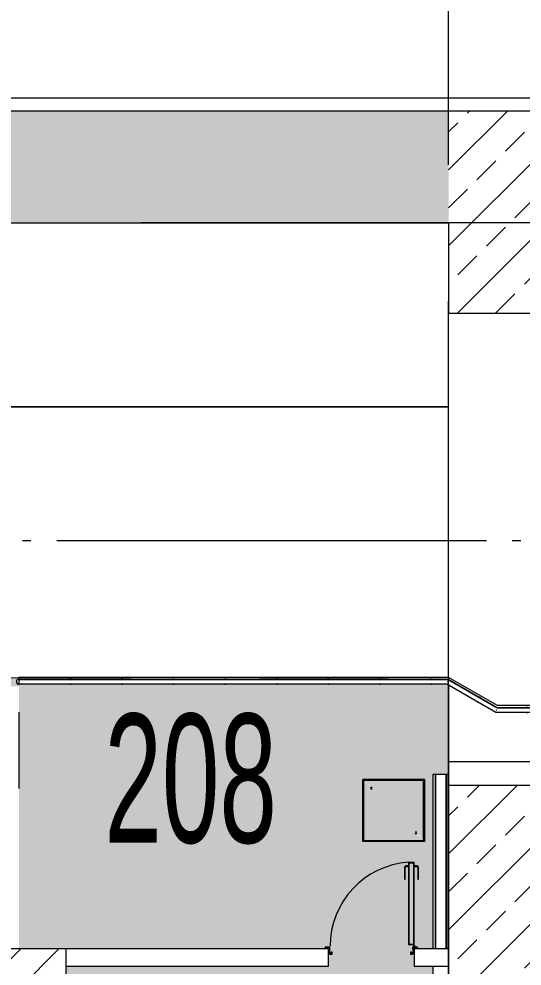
# Model space of a CAD drawing. Header units: metres. Extents: x -201 to 705, y -63 to 42.
# Drawn here: x 0.2 to 6.05, y -4.95 to 6.07 of the extents above; entities that cross this region are included whole.
import ezdxf

# ---------------------------------------------------------------- set-up
doc = ezdxf.new("R2010")
doc.units = ezdxf.units.M
for name, pattern in [('Dash', [3, 1.5, -1.5]), ('Grid Line', [11.1125, 6.35, -1.5875, 1.5875, -1.5875]), ('HAT AKSI', [5.6, 5, -0.3, 0, -0.3])]:
    doc.linetypes.add(name, pattern=pattern)
for name, color, linetype, lineweight in [('A-----NPP', 7, 'Continuous', 9), ('A-DETLGEM', 7, 'Continuous', 9), ('A_AREA', 7, 'Continuous', 9), ('A_DOOR', 7, 'Continuous', 9), ('A_GRID', 7, 'Continuous', 9), ('A_HANDRAIL', 7, 'Continuous', 9), ('A_HATCH', 7, 'Continuous', 9), ('A_RC', 7, 'Continuous', 9), ('A_TEXT_40', 7, 'Continuous', 9), ('A_WALL', 7, 'Continuous', 9), ('G-PLANOTM', 7, 'Continuous', 9)]:
    doc.layers.add(name, color=color, linetype=linetype, lineweight=lineweight)
doc.styles.add('Arial Narrow_2', font='ARIALN.TTF', dxfattribs={"width": 0.7, "height": 1.5})
pattern_1 = [(45, (0, 0), (-0.442274, 0.442274), []), (45, (0.4423, 0), (-0.442274, 0.442274), [0.31274, -0.15637])]

# ---------------------------------------------------------------- blocks, each defined once
blk = doc.blocks.new('B1010_10_KOLON_DİKDÖRTGEN KESİT - 90x150mm-V95-_1_13_4_13_ PERON KATI _FFL__ANAHTAR PLAN')
at = {"layer": 'A_RC', "true_color": 0x787878}
h = blk.add_hatch(dxfattribs=at)
h.set_pattern_fill('FP_8', color=8, style=0, pattern_type=2)
h.set_pattern_definition([(225, (0, -5.2), (0.442274, -0.442274), []), (225, (-0.4423, -5.2), (0.442274, -0.442274), [0.31274, -0.15637])])
h.paths.add_polyline_path([(-0.537, 0.45), (-0.75, 0.45), (-0.75, -0.45), (0.75, -0.45), (0.747, 0.45), (-0.482, 0.45)])
at = {"layer": 'A_RC', "lineweight": 18}
for p, q in [((0.75, 0.45), (-0.75, 0.45)), ((-0.75, 0.45), (-0.75, -0.45)), ((0.75, -0.45), (0.75, 0.45)), ((-0.75, -0.45), (0.75, -0.45))]:
    blk.add_line(p, q, dxfattribs=at)
blk = doc.blocks.new('DOLGU BETON - DOLGU BETON-4155418-_1_13_4_13_ PERON KATI _FFL__ANAHTAR PLAN')
at = {"layer": 'A-----NPP'}
blk.add_line((5.2, 1.559), (-5.1, 1.559), dxfattribs=at)
blk = doc.blocks.new('IC-TKN-M7-S22-000-10-A1-32-K-T-6C-200_rvt-1-_1_13_4_13_ PERON KATI _FFL__ANAHTAR PLAN')
at = {"layer": 'A_HATCH', "true_color": 0x787878}
h = blk.add_hatch(dxfattribs=at)
h.set_pattern_fill('FP_3', color=8, style=0, pattern_type=2)
h.set_pattern_definition(pattern_1)
h.paths.add_polyline_path([(3.664, 3.7), (5.2, 3.7), (5.2, 5), (-55.75, 5), (-55.75, 3.7), (0.482, 3.7)])
h = blk.add_hatch(dxfattribs=at)
h.set_pattern_fill('FP_3', color=8, style=0, pattern_type=2)
h.set_pattern_definition(pattern_1)
h.paths.add_polyline_path([(5.2, -22), (6.5, -22), (6.5, -19.648), (5.2, -19.648), (5.2, -21.774)])
h.paths.add_polyline_path([(6.5, -14.152), (6.5, -2.848), (5.2, -2.848), (5.2, -14.152), (5.255, -14.152)])
h.paths.add_polyline_path([(6.5, 2.648), (6.5, 5), (5.2, 5), (5.2, 2.648), (5.255, 2.648)])
at = {"layer": 'A-----NPP'}
for p, q in [((6.65, 5.15), (-55.669, 5.15)), ((-5.1, 1.559), (5.2, 1.559))]:
    blk.add_line(p, q, dxfattribs=at)
at = {"layer": 'A_WALL', "lineweight": 18}
for p, q in [((5.2, 5), (-55.75, 5)), ((6.5, 5), (5.2, 5)), ((-55.75, 3.7), (5.2, 3.7)), ((5.2, 3.7), (5.2, 2.648)), ((5.2, 2.648), (6.5, 2.648)), ((5.2, -2.848), (5.2, -14.152)), ((6.5, -2.848), (5.2, -2.848))]:
    blk.add_line(p, q, dxfattribs=at)
at = {"layer": 'A_WALL'}
blk.add_line((5.2, -1.591), (5.2, 2.648), dxfattribs=at)
at = {"layer": 'A_RC', "lineweight": 9}
blk.add_blockref('DOLGU BETON - DOLGU BETON-4155418-_1_13_4_13_ PERON KATI _FFL__ANAHTAR PLAN', (0, 0), dxfattribs=at)
at = {"layer": 'A_RC', "lineweight": 9, "rotation": 180}
blk.add_blockref('B1010_10_KOLON_DİKDÖRTGEN KESİT - 90x150mm-V95-_1_13_4_13_ PERON KATI _FFL__ANAHTAR PLAN', (0, -5.2), dxfattribs=at)
blk = doc.blocks.new('C1030_70_YK1 100x220cm - YK1 100x220cm-V8-_1_13_4_13_ PERON KATI _FFL__ANAHTAR PLAN')
at = {"layer": 'A-DETLGEM'}
for p, q in [((0.499, 1.107), (0.434, 1.107)), ((0.434, 1.107), (0.434, 0.621)), ((0.438, 1.103), (0.495, 1.103)), ((0.438, 1.103), (0.438, 0.153)), ((0.495, 0.153), (0.495, 1.103)), ((0.499, 0.139), (0.499, 1.107)), ((0.385, 1.048), (0.385, 0.913)), ((0.395, 0.913), (0.395, 1.048)), ((0.435, 1.068), (0.405, 1.068)), ((0.405, 1.058), (0.435, 1.058)), ((0.53, 1.068), (0.5, 1.068)), ((0.5, 1.058), (0.53, 1.058)), ((0.54, 1.048), (0.54, 0.913)), ((0.55, 0.913), (0.55, 1.048)), ((0.434, 0.621), (0.434, 0.149)), ((0.434, 0.149), (0.491, 0.149)), ((0.438, 0.153), (0.495, 0.153)), ((0.491, 0.149), (0.491, 0.139)), ((0.491, 0.139), (0.499, 0.139))]:
    blk.add_line(p, q, dxfattribs=at)
for radius in [0.008, 0.006]:
    blk.add_circle((0.5, 0.13), radius, dxfattribs=at)
for centre, radius, start, end in [((0.405, 1.048), 0.02, 90, 180), ((0.405, 1.048), 0.01, 90, 180), ((0.53, 1.048), 0.02, 360, 90), ((0.53, 1.048), 0.01, 0, 90), ((0.39, 0.913), 0.005, 180, 360), ((0.545, 0.913), 0.005, 180, 0)]:
    blk.add_arc(centre, radius, start, end, dxfattribs=at)
at = {"layer": 'A_DOOR'}
for p, q in [((-0.483, 0.118), (-0.538, 0.118)), ((-0.538, 0.118), (-0.538, 0.1)), ((-0.536, 0.1), (-0.536, 0.116)), ((-0.536, 0.116), (-0.485, 0.116)), ((-0.485, 0.116), (-0.485, 0.095)), ((-0.483, 0.094), (-0.483, 0.118)), ((0.538, 0.118), (0.483, 0.118)), ((0.483, 0.118), (0.483, 0.094)), ((0.485, 0.095), (0.485, 0.116)), ((0.485, 0.116), (0.536, 0.116)), ((0.536, 0.116), (0.536, 0.1)), ((0.538, 0.1), (0.538, 0.118)), ((-0.485, 0.095), (-0.487, 0.093)), ((-0.487, 0.093), (-0.487, 0.062)), ((-0.487, 0.062), (-0.485, 0.06)), ((-0.485, 0.092), (-0.483, 0.094)), ((-0.485, 0.063), (-0.485, 0.092)), ((-0.483, 0.061), (-0.485, 0.063)), ((-0.485, 0.06), (-0.485, 0.049)), ((-0.485, 0.049), (-0.465, 0.049)), ((-0.483, 0.045), (-0.485, 0.045)), ((-0.485, 0.045), (-0.485, 0.037)), ((-0.485, 0.037), (-0.457, 0.037)), ((-0.483, 0.051), (-0.483, 0.061)), ((-0.467, 0.051), (-0.483, 0.051)), ((-0.483, 0.039), (-0.483, 0.045)), ((-0.459, 0.039), (-0.483, 0.039)), ((-0.457, 0.061), (-0.467, 0.061)), ((-0.467, 0.061), (-0.467, 0.051)), ((-0.465, 0.049), (-0.465, 0.059)), ((-0.465, 0.059), (-0.459, 0.059)), ((-0.459, 0.059), (-0.459, 0.039)), ((-0.457, 0.037), (-0.457, 0.061)), ((0.467, 0.061), (0.457, 0.061)), ((0.457, 0.061), (0.457, 0.037)), ((0.457, 0.037), (0.485, 0.037)), ((0.459, 0.039), (0.459, 0.059)), ((0.459, 0.059), (0.465, 0.059)), ((0.483, 0.039), (0.459, 0.039)), ((0.465, 0.059), (0.465, 0.049)), ((0.465, 0.049), (0.485, 0.049)), ((0.467, 0.051), (0.467, 0.061)), ((0.483, 0.051), (0.467, 0.051)), ((0.483, 0.094), (0.485, 0.092)), ((0.485, 0.063), (0.483, 0.061)), ((0.483, 0.061), (0.483, 0.051)), ((0.485, 0.045), (0.483, 0.045)), ((0.483, 0.045), (0.483, 0.039)), ((0.487, 0.093), (0.485, 0.095)), ((0.485, 0.092), (0.485, 0.063)), ((0.485, 0.06), (0.487, 0.062)), ((0.485, 0.049), (0.485, 0.06)), ((0.485, 0.037), (0.485, 0.045)), ((0.487, 0.062), (0.487, 0.093))]:
    blk.add_line(p, q, dxfattribs=at)
blk.add_arc((0.5, 0.13), 0.98, 94.0266, 180, dxfattribs=at)
blk = doc.blocks.new('Railing - 50 x 12mm-3770012-_1_13_4_13_ PERON KATI _FFL__ANAHTAR PLAN')
at = {"layer": 'A_HANDRAIL'}
for start, end in [(360, 180), (15, 180), (180, 210), (180, 210), (330, 360), (330, 360)]:
    blk.add_arc((0, 0), 0.03, start, end, dxfattribs=at)
blk = doc.blocks.new('Railing - 50 x 12mm-V72-_1_13_4_13_ PERON KATI _FFL__ANAHTAR PLAN')
at = {"layer": 'A_HANDRAIL'}
for start, end in [(150, 180), (150, 180), (180, 360), (180, 210), (360, 30), (15, 30), (225, 285), (300, 360)]:
    blk.add_arc((0, 0), 0.03, start, end, dxfattribs=at)
blk = doc.blocks.new('Railing - 50 x 12mm-V73-_1_13_4_13_ PERON KATI _FFL__ANAHTAR PLAN')
at = {"layer": 'A_HANDRAIL'}
for start, end in [(150, 180), (150, 180), (180, 210), (180, 210), (360, 30), (15, 30), (330, 360), (330, 360)]:
    blk.add_arc((0, 0), 0.03, start, end, dxfattribs=at)
blk = doc.blocks.new('Railing - 50 x 12mm-V74-_1_13_4_13_ PERON KATI _FFL__ANAHTAR PLAN')
at = {"layer": 'A_HANDRAIL'}
for start, end in [(150, 180), (165, 180), (180, 210), (180, 210), (360, 30), (15, 30), (330, 360), (330, 360)]:
    blk.add_arc((0, 0), 0.03, start, end, dxfattribs=at)
blk = doc.blocks.new('Railing - Railing-3770067-_1_13_4_13_ PERON KATI _FFL__ANAHTAR PLAN')
for name, p, rotation in [('Railing - 50 x 12mm-3770012-_1_13_4_13_ PERON KATI _FFL__ANAHTAR PLAN', (0.2, -1.64), 90.00000000000146), ('Railing - 50 x 12mm-V73-_1_13_4_13_ PERON KATI _FFL__ANAHTAR PLAN', (0.8, -1.64), 90.00000000000146), ('Railing - 50 x 12mm-V73-_1_13_4_13_ PERON KATI _FFL__ANAHTAR PLAN', (1.4, -1.64), 90.00000000000146), ('Railing - 50 x 12mm-V73-_1_13_4_13_ PERON KATI _FFL__ANAHTAR PLAN', (2, -1.64), 90.00000000000146), ('Railing - 50 x 12mm-V73-_1_13_4_13_ PERON KATI _FFL__ANAHTAR PLAN', (2.6, -1.64), 90.00000000000146), ('Railing - 50 x 12mm-V73-_1_13_4_13_ PERON KATI _FFL__ANAHTAR PLAN', (3.2, -1.64), 90.00000000000146), ('Railing - 50 x 12mm-V73-_1_13_4_13_ PERON KATI _FFL__ANAHTAR PLAN', (3.8, -1.64), 90.00000000000146), ('Railing - 50 x 12mm-V73-_1_13_4_13_ PERON KATI _FFL__ANAHTAR PLAN', (4.4, -1.64), 90.00000000000146), ('Railing - 50 x 12mm-V73-_1_13_4_13_ PERON KATI _FFL__ANAHTAR PLAN', (5, -1.64), 90.00000000000146), ('Railing - 50 x 12mm-V74-_1_13_4_13_ PERON KATI _FFL__ANAHTAR PLAN', (5.545, -1.847), 59.9827909370289), ('Railing - 50 x 12mm-V73-_1_13_4_13_ PERON KATI _FFL__ANAHTAR PLAN', (6.112, -1.969), 89.9999999999998), ('Railing - 50 x 12mm-V72-_1_13_4_13_ PERON KATI _FFL__ANAHTAR PLAN', (6.5, -1.969), 89.9999999999998)]:
    blk.add_blockref(name, p, dxfattribs=dict(rotation=rotation))
blk = doc.blocks.new('Top Rail Type - Top Rail_Internal_-3770071-_1_13_4_13_ PERON KATI _FFL__ANAHTAR PLAN')
at = {"layer": 'A_HANDRAIL'}
for p, q in [((5.194, -1.615), (0.2, -1.615)), ((0.2, -1.64), (0.2, -1.646)), ((5.763, -1.944), (5.194, -1.615)), ((0.2, -1.665), (5.18, -1.665)), ((5.18, -1.665), (5.749, -1.994)), ((6.5, -1.944), (5.763, -1.944)), ((6.5, -1.975), (6.5, -1.969)), ((5.749, -1.994), (6.5, -1.994))]:
    blk.add_line(p, q, dxfattribs=at)
for points in [[(5.187, -1.64), (5.186, -1.642), (5.186, -1.644), (5.185, -1.646)], [(5.754, -1.975), (5.755, -1.973), (5.756, -1.971), (5.756, -1.969)]]:
    blk.add_open_spline(points, degree=3, dxfattribs=at)
blk = doc.blocks.new('Top Rail Type - Top Rail_Internal_-V75-_1_13_4_13_ PERON KATI _FFL__ANAHTAR PLAN')
at = {"layer": 'A_HANDRAIL'}
for p, q in [((0.2, -1.615), (0.2, -1.665)), ((0.2, -1.615), (5.194, -1.615)), ((5.194, -1.615), (5.763, -1.944)), ((0.2, -1.665), (5.18, -1.665)), ((5.18, -1.665), (5.749, -1.994)), ((5.763, -1.944), (6.5, -1.944)), ((6.5, -1.944), (6.5, -1.994)), ((5.749, -1.994), (6.5, -1.994))]:
    blk.add_line(p, q, dxfattribs=at)
blk = doc.blocks.new('D2030_10_U Kanal Ekipmanı - U Kanal Ekipmanı-3789700-_1_13_4_13_ PERON KATI _FFL__ANAHTAR PLAN')
at = {"layer": 'G-PLANOTM'}
for p, q in [((-0.18, 0), (-0.18, 2.033)), ((-0.18, 2.033), (-0.155, 2.033)), ((-0.155, 0), (-0.155, 2.033)), ((-0.15, 0), (-0.15, 2.033)), ((-0.03, 0), (-0.03, 2.033)), ((-0.025, 2.033), (0, 2.033)), ((-0.025, 2.033), (-0.025, 0)), ((0, 1.902), (0, 2.033))]:
    blk.add_line(p, q, dxfattribs=at)
blk = doc.blocks.new('B3060_50_Müdahale Kapağı - Müdahale Kapağı-3777393-_1_13_4_13_ PERON KATI _FFL__ANAHTAR PLAN')
at = {"layer": 'G-PLANOTM'}
for p, q in [((-0.36, -0.36), (-0.36, 0.36)), ((0.36, 0.36), (-0.36, 0.36)), ((-0.354, 0.354), (-0.354, -0.354)), ((0.354, 0.354), (-0.354, 0.354)), ((0.354, -0.354), (0.354, 0.354)), ((0.36, 0.36), (0.36, -0.36)), ((0.36, -0.36), (-0.36, -0.36)), ((-0.354, -0.354), (0.354, -0.354))]:
    blk.add_line(p, q, dxfattribs=at)

msp = doc.modelspace()

# ---------------------------------------------------------------- hatches: boundary and pattern name
at = {"layer": 'A_AREA', "true_color": 0xf5daa0}
h = msp.add_hatch(color=41, dxfattribs=at)
h.paths.add_polyline_path([(4.3, -4.85), (4.8, -4.85), (4.8, -4.75), (5.02, -4.75), (5.02, -2.717), (5.2, -2.717), (5.2, -1.676), (5.18, -1.665), (0.182, -1.661), (0.173, -1.633), (0.185, -1.615), (0.202, -1.611), (0.215, -1.615), (5.2, -1.615), (5.2, -1.59), (0.1, -1.595), (0.1, -1.696), (0.2, -1.696), (0.2, -4.75), (3.8, -4.75), (3.8, -4.85), (4.2, -4.85)])
h.paths.add_polyline_path([(4.8, -3.5), (4.2, -3.5), (4.2, -2.78), (4.92, -2.782), (4.92, -3.5), (4.863, -3.5)])
h.paths.add_polyline_path([(4.909, -3.489), (4.909, -2.791), (4.211, -2.791), (4.211, -3.489), (4.862, -3.489)])
h.paths.add_polyline_path([(4.909, -3.489), (4.829, -3.405), (4.82, -3.41), (4.817, -3.41), (4.86, -3.447)])
h.paths.add_polyline_path([(4.909, -3.489), (4.81, -3.397), (4.817, -3.39), (4.827, -3.393), (4.867, -3.44)])
h.paths.add_polyline_path([(4.3, -2.89), (4.291, -2.885), (4.211, -2.791), (4.31, -2.883), (4.303, -2.89)])
h.paths.add_polyline_path([(4.29, -2.883), (4.293, -2.873), (4.303, -2.87), (4.211, -2.791), (4.283, -2.875)])
at = {"layer": 'A_AREA', "true_color": 0xfadecb}
msp.add_hatch(color=254, dxfattribs=at).paths.add_polyline_path([(2.237, -7.75), (5.02, -7.75), (5.02, -4.95), (4.8, -4.95), (4.8, -4.85), (3.8, -4.85), (3.8, -4.95), (0.75, -4.95), (0.75, -5.65), (-0.15, -5.65), (-0.148, -7.75), (2.14, -7.75)])

# ---------------------------------------------------------------- linework, layer by layer
at = {"layer": 'A_AREA', "linetype": 'Dash'}
for p, q in [((0, -1.595), (5.2, -1.59)), ((5.2, -1.59), (5.2, -1.619)), ((5.2, -1.676), (5.2, -2.848))]:
    msp.add_line(p, q, dxfattribs=at)
at = {"layer": 'A_GRID', "color": 253, "linetype": 'Grid Line', "true_color": 0xaaaaaa}
for p, q in [((5.2, -28.963), (5.2, 13.652)), ((30.197, 3.7), (-195.787, 3.7))]:
    msp.add_line(p, q, dxfattribs=at)
at = {"layer": 'A_GRID', "color": 21, "linetype": 'HAT AKSI', "true_color": 0xffaaaa}
msp.add_line((17.04, 0), (-195.689, 0), dxfattribs=at)
at = {"layer": 'A_RC'}
for p, q in [((5.2, -1.59), (0.2, -1.59)), ((5.769, -1.919), (5.2, -1.59)), ((14.4, -1.919), (5.769, -1.919)), ((0.2, -1.996), (0.2, -2.883)), ((5.2, -2.717), (5.2, -2.569)), ((5.2, -2.569), (7.6, -2.569)), ((5.02, -4.75), (5.02, -2.717)), ((5.02, -2.717), (5.2, -2.717)), ((4.2, -2.78), (4.92, -2.78)), ((4.2, -3.5), (4.2, -2.78)), ((4.909, -2.791), (4.211, -2.791)), ((4.211, -2.791), (4.211, -3.489)), ((4.909, -3.489), (4.909, -2.791)), ((4.92, -2.78), (4.92, -3.5)), ((4.92, -3.5), (4.2, -3.5)), ((4.211, -3.489), (4.909, -3.489)), ((5.02, -7.75), (5.02, -4.95))]:
    msp.add_line(p, q, dxfattribs=at)
for centre, start, end in [((4.3, -2.88), 0, 180), ((4.3, -2.88), 180, 0), ((4.3, -2.88), 195, 210), ((4.3, -2.88), 60, 75), ((4.82, -3.4), 0, 180), ((4.82, -3.4), 180, 0), ((4.82, -3.4), 240, 255), ((4.82, -3.4), 15, 30)]:
    msp.add_arc(centre, 0.01, start, end, dxfattribs=at)
at = {"layer": 'A_WALL', "lineweight": 18}
for p, q in [((3.8, -4.75), (0.75, -4.75)), ((3.8, -4.95), (3.8, -4.75)), ((5.2, -4.75), (4.8, -4.75)), ((4.8, -4.75), (4.8, -4.95)), ((5.2, -4.95), (5.2, -4.75)), ((0.75, -4.95), (3.8, -4.95)), ((4.8, -4.95), (5.2, -4.95))]:
    msp.add_line(p, q, dxfattribs=at)

# ---------------------------------------------------------------- block references
at = {"lineweight": 5}
msp.add_blockref('IC-TKN-M7-S22-000-10-A1-32-K-T-6C-200_rvt-1-_1_13_4_13_ PERON KATI _FFL__ANAHTAR PLAN', (0, 0), dxfattribs=at)
at = {"layer": 'A_DOOR'}
msp.add_blockref('C1030_70_YK1 100x220cm - YK1 100x220cm-V8-_1_13_4_13_ PERON KATI _FFL__ANAHTAR PLAN', (4.3, -4.85), dxfattribs=at)
at = {"layer": 'A_HANDRAIL'}
for name in ['Railing - Railing-3770067-_1_13_4_13_ PERON KATI _FFL__ANAHTAR PLAN', 'Top Rail Type - Top Rail_Internal_-3770071-_1_13_4_13_ PERON KATI _FFL__ANAHTAR PLAN', 'Top Rail Type - Top Rail_Internal_-V75-_1_13_4_13_ PERON KATI _FFL__ANAHTAR PLAN']:
    msp.add_blockref(name, (0, 0), dxfattribs=at)
at = {"layer": 'G-PLANOTM'}
for name, p in [('D2030_10_U Kanal Ekipmanı - U Kanal Ekipmanı-3789700-_1_13_4_13_ PERON KATI _FFL__ANAHTAR PLAN', (5.2, -4.75)), ('B3060_50_Müdahale Kapağı - Müdahale Kapağı-3777393-_1_13_4_13_ PERON KATI _FFL__ANAHTAR PLAN', (4.56, -3.14))]:
    msp.add_blockref(name, p, dxfattribs=at)

# ---------------------------------------------------------------- texts
at = {"layer": 'A_TEXT_40', "insert": (1.195, -2.015), "char_height": 1.5, "width": 2.44114, "attachment_point": 1, "style": 'Arial Narrow_2'}
msp.add_mtext('208', dxfattribs=at)

doc.saveas('drawing.dxf')
